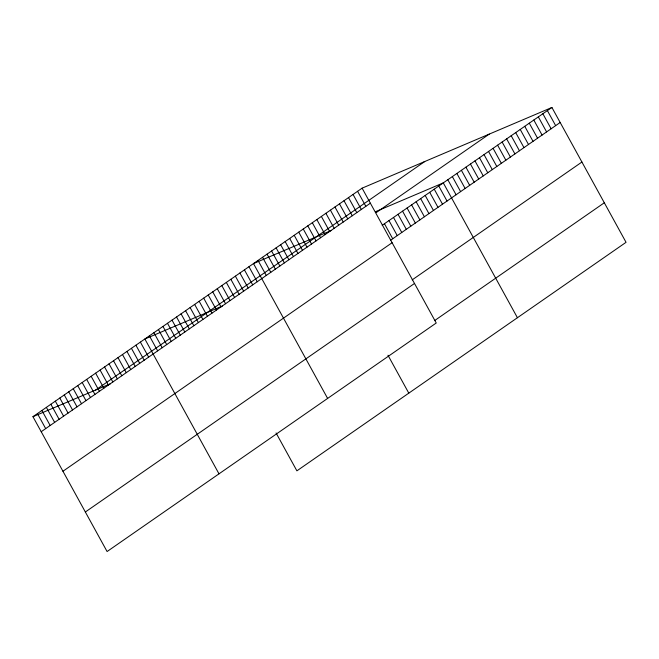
<?xml version="1.0" encoding="UTF-8"?>
<svg xmlns="http://www.w3.org/2000/svg" width="659" height="659" viewBox="0 0 659 659"><rect width="100%" height="100%" fill="white"/><g stroke="black" fill="none" stroke-linecap="round" stroke-linejoin="round"><path stroke-width="0.99" d="M362.104 188.161L436.242 323.009L107.087 551.534L32.95 416.686L362.104 188.161L551.913 107.466L626.05 242.314L296.896 470.839L276.063 432.947M95.588 390.062L424.742 161.529M41.212 431.711L370.366 203.186M376.132 212.651L489.283 134.09M382.195 225.304L551.913 107.466M390.457 240.329L560.175 122.492M62.951 471.251L392.105 242.726M412.196 279.869L581.913 162.032M85.349 511.994L414.503 283.469M434.594 320.603L604.311 202.774M331.016 230.609L253.484 263.575L327.622 398.423M375.696 211.621L443.293 182.881L517.43 317.729M222.396 306.023L144.865 338.99L218.994 473.837M32.95 416.686L110.481 383.727M547.39 110.605L555.652 125.63M542.868 113.752L551.122 128.777M538.337 116.89L546.599 131.915M533.815 120.037L542.077 135.062M529.284 123.175L537.546 138.201M524.762 126.322L533.024 141.347M520.231 129.461L528.493 144.486M515.709 132.599L523.971 147.632M511.186 135.746L519.44 150.771M506.656 138.884L514.918 153.918M502.133 142.031L510.396 157.056M497.603 145.169L505.865 160.203M493.08 148.316L501.342 163.341M488.55 151.455L496.812 166.48M484.027 154.601L492.289 169.627M479.505 157.74L487.759 172.765M474.974 160.887L483.236 175.912M470.452 164.025L478.714 179.05M465.921 167.172L474.183 182.197M461.399 170.31L469.661 185.336M456.868 173.449L465.13 188.482M452.346 176.596L460.608 191.621M447.823 179.734L456.077 194.767M438.77 186.019L447.033 201.044M434.24 189.166L442.502 204.191M429.717 192.304L437.98 207.33M425.187 195.451L433.449 210.476M420.664 198.59L428.927 213.615M416.142 201.736L424.396 216.762M411.611 204.875L419.874 219.9M407.089 208.013L415.351 223.047M402.558 211.16L410.821 226.185M398.036 214.299L406.298 229.332M393.505 217.445L401.768 232.47M388.983 220.584L397.245 235.617M384.461 223.731L392.715 238.756M357.582 191.299L365.844 206.325M353.059 194.446L361.313 209.471M348.529 197.585L356.791 212.61M344.006 200.731L352.268 215.757M339.476 203.87L347.738 218.895M334.953 207.008L343.215 222.042M330.423 210.155L338.685 225.18M325.9 213.294L334.162 228.327M321.378 216.44L329.632 231.466M316.847 219.579L325.109 234.604M387.97 355.25L408.802 393.143M312.325 222.726L320.587 237.751M307.794 225.864L316.056 240.889M303.272 229.011L311.534 244.036M298.741 232.149L307.003 247.174M294.219 235.296L302.481 250.321M289.696 238.434L297.95 253.46M285.166 241.573L293.428 256.606M280.643 244.72L288.906 259.745M276.113 247.858L284.375 262.892M271.59 251.005L279.853 266.03M267.06 254.143L275.322 269.177M262.537 257.29L270.8 272.315M258.015 260.429L266.269 275.454M248.962 266.714L257.224 281.739M244.431 269.861L252.694 284.886M239.909 272.999L248.171 288.024M235.378 276.146L243.641 291.171M230.856 279.284L239.118 294.309M226.334 282.423L234.588 297.456M221.803 285.569L230.065 300.595M217.281 288.708L225.543 303.741M212.75 291.855L221.012 306.88M208.228 294.993L216.49 310.018M203.697 298.14L211.959 313.165M199.175 301.278L207.437 316.304M194.652 304.425L202.906 319.45M190.121 307.564L198.384 322.589M185.599 310.71L193.861 325.735M181.068 313.849L189.331 328.874M176.546 316.987L184.808 332.021M172.015 320.134L180.278 335.159M167.493 323.272L175.755 338.306M162.971 326.419L171.225 341.444M158.44 329.558L166.702 344.591M153.918 332.704L162.18 347.73M149.387 335.843L157.649 350.868M140.383 342.095L148.646 357.12M135.911 345.201L144.173 360.234M131.438 348.314L139.692 363.34M126.956 351.42L135.219 366.445M122.483 354.526L130.746 369.551M118.002 357.631L126.264 372.664M113.529 360.745L121.791 375.77M109.048 363.85L117.31 378.876M104.575 366.956L112.837 381.989M100.102 370.07L108.356 385.095M95.621 373.175L103.883 388.2M91.148 376.281L99.41 391.306M86.667 379.395L94.929 394.42M82.194 382.5L90.456 397.525M77.713 385.606L85.975 400.631M73.24 388.711L81.502 403.745M68.758 391.825L77.021 406.85M64.285 394.93L72.548 409.956M59.812 398.036L68.066 413.069M55.331 401.15L63.593 416.175M50.858 404.255L59.121 419.281M46.377 407.361L54.639 422.386M41.904 410.475L50.166 425.5M37.423 413.58L45.685 428.605"/></g></svg>
